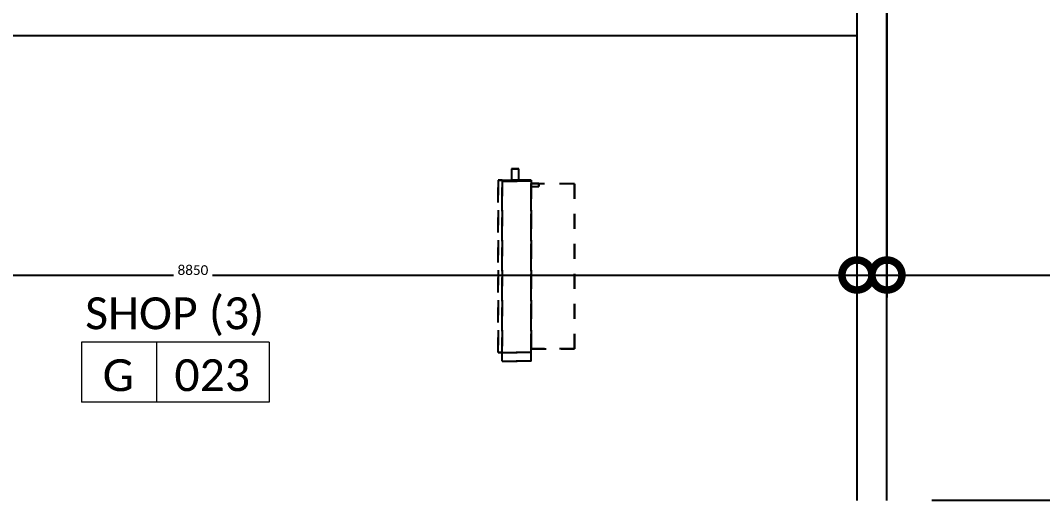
# Model space of a CAD drawing. Header units: metres. Extents: x 22.6 to 101.3, y 9.4 to 67.4.
# Drawn here: x 52.02 to 58.83, y 15.35 to 18.55 of the extents above; entities that cross this region are included whole.
import ezdxf

# ---------------------------------------------------------------- set-up
doc = ezdxf.new("R2010")
doc.units = ezdxf.units.M
doc.linetypes.add('ECG_Line-Ptrn-Dash-1', pattern=[2, 1, -1])
doc.linetypes.add('ECG_Line-Ptrn-Sold', pattern=[9144.001000000002, 9144.000000000002, -0.001])
doc.layers.add('00', color=252, linetype='Continuous')
doc.layers.add('HVAC', color=1, linetype='Continuous')
for name, color, linetype, lineweight in [('A-DIM', 7, 'Continuous', 5), ('A-TEXT', 7, 'ECG_Line-Ptrn-Sold', 13), ('M-EQPM', 1, 'Continuous', 25)]:
    doc.layers.add(name, color=color, linetype=linetype, lineweight=lineweight)
doc.styles.add('Calibri', font='calibri.ttf', dxfattribs={"height": 0.2126391096979332})
doc.dimstyles.new('ECG_Dimn-Detl-100', dxfattribs={"dimscale": 0.3048, "dimtxt": 0.25, "dimasz": 1.312335958005249, "dimexe": 0.4921259842519685, "dimexo": 0.0625, "dimgap": 0, "dimtad": 1, "dimdec": 0, "dimlfac": 1000, "dimzin": 0, "dimdsep": 46, "dimtxsty": 'Calibri', "dimblk1": 'DOTSMALL', "dimblk2": 'DOTSMALL', "dimsah": 1, "dimcen": 0.09, "dimdle": 0.4921259842519685, "dimazin": 0, "dimtfac": 1, "dimtdec": 4, "dimtix": 1, "dimtmove": 0, "dimatfit": 3, "dimfxl": 0.4921259842519685, "dimfxlon": 1, "dimtvp": 1, "dimtolj": 1, "dimtzin": 0, "dimarcsym": 2})
doc.dimstyles.new('ECG_Dimn-Detl-100_1', dxfattribs={"dimscale": 0.3048, "dimtxt": 0.25, "dimasz": 1.312335958005249, "dimexe": 0.4921259842519685, "dimexo": 0.0625, "dimgap": 0, "dimtad": 1, "dimdec": 0, "dimlfac": 1000, "dimzin": 0, "dimdsep": 46, "dimtxsty": 'Calibri', "dimblk1": 'DOTSMALL', "dimblk2": 'DOTSMALL', "dimsah": 1, "dimcen": 0.09, "dimdle": 0.4921259842519685, "dimazin": 0, "dimtfac": 1, "dimtdec": 4, "dimtix": 1, "dimtmove": 2, "dimatfit": 3, "dimfxl": 0.4921259842519685, "dimfxlon": 1, "dimtvp": 1, "dimtolj": 1, "dimtzin": 0, "dimarcsym": 2})

# ---------------------------------------------------------------- blocks, each defined once
blk = doc.blocks.new('ECG_G-Tag-Room - ECG_G-Tag-Room-Engl-1568319-GROUND FLOOR PLAN')
at = {"layer": 'A-TEXT'}
for p, q in [((-0.006249999999999996, 0), (-0.006249999999999996, -0.004)), ((0.00625, 0), (-0.006249999999999996, 0)), ((-0.001249999999999994, -0.004), (-0.001249999999999987, 0)), ((0.00625, 0), (0.00625, -0.004)), ((0.006250000000000001, -0.004), (-0.006249999999999996, -0.004))]:
    blk.add_line(p, q, dxfattribs=at)
blk = doc.blocks.new('_DotSmall')
at = {"color": 0, "linetype": 'ByBlock', "const_width": 0.5}
blk.add_lwpolyline([(-0.0625, 0, 1), (0.0625, 0, 1)], format="xyb", close=True, dxfattribs=at)
blk = doc.blocks.new('ECG_MECHEQ-Split Unit-Concealed-Horizontal-Plenum-2Pipe _4_ - CSU-06-2512748-GROUND FLOOR PLAN')
at = {"layer": 'M-EQPM', "linetype": 'ECG_Line-Ptrn-Dash-1'}
for p, q in [((727.4000000000481, 360.3625000003218), (-422.5999999999461, 360.3625000003218)), ((-422.5999999999461, 360.3625000003218), (-422.5999999999461, 334.9625000003218)), ((-422.5999999999461, 334.9625000003218), (-422.5999999999461, 360.3625000003218)), ((-422.5999999999461, 360.3625000003218), (727.4000000000481, 360.3625000003218)), ((-422.5999999999461, 360.3625000003218), (-422.5999999999461, 360.3625000003218)), ((727.4000000000481, 334.9625000003218), (727.4000000000481, 360.3625000003218)), ((727.4000000000481, 360.3625000003218), (727.4000000000481, 334.9625000003218)), ((727.4000000000481, 360.3625000003218), (727.4000000000481, 360.3625000003218)), ((720.2500000000542, 334.9625000003218), (-479.7499999999458, 334.9625000003218)), ((-479.7499999999458, 334.9625000003218), (-479.7499999999458, 141.2875000003116)), ((-479.7499999999458, 141.2875000003116), (-479.7499999999458, 334.9625000003218)), ((-479.7499999999458, 334.9625000003218), (720.2500000000542, 334.9625000003218)), ((-479.7499999999458, 334.9625000003218), (-479.7499999999458, 334.9625000003218)), ((-422.5999999999461, 334.9625000003218), (727.4000000000481, 334.9625000003218)), ((727.4000000000481, 334.9625000003218), (-422.5999999999461, 334.9625000003218)), ((-422.5999999999461, 334.9625000003218), (-422.5999999999461, 334.9625000003218)), ((727.4000000000481, 334.9625000003218), (-422.5999999999461, 334.9625000003218)), ((-422.5999999999461, 334.9625000003218), (-422.5999999999461, 141.2875000003116)), ((-422.5999999999461, 141.2875000003116), (-422.5999999999461, 334.9625000003218)), ((-422.5999999999461, 334.9625000003218), (727.4000000000481, 334.9625000003218)), ((-422.5999999999461, 334.9625000003218), (-422.5999999999461, 334.9625000003218)), ((720.2500000000542, 141.2875000003116), (720.2500000000542, 334.9625000003218)), ((720.2500000000542, 334.9625000003218), (720.2500000000542, 141.2875000003116)), ((720.2500000000542, 334.9625000003218), (720.2500000000542, 334.9625000003218)), ((727.4000000000481, 334.9625000003218), (727.4000000000481, 334.9625000003218)), ((727.4000000000481, 141.2875000003116), (727.4000000000481, 334.9625000003218)), ((727.4000000000481, 334.9625000003218), (727.4000000000481, 141.2875000003116)), ((727.4000000000481, 334.9625000003218), (727.4000000000481, 334.9625000003218)), ((803.4000000000482, 272.8247858994407), (727.4000000000481, 272.8247858994407)), ((727.4000000000481, 272.8247858994407), (727.4000000000481, 222.8247858994407)), ((727.4000000000481, 222.8247858994407), (727.4000000000481, 272.8247858994407)), ((803.4000000000482, 272.8247858994407), (803.4000000000482, 222.8247858994407)), ((803.4000000000482, 222.8247858994407), (803.4000000000482, 272.8247858994407)), ((727.4000000000481, 222.8247858994407), (803.4000000000482, 222.8247858994407)), ((-479.7499999999458, 141.2875000003116), (720.2500000000542, 141.2875000003116)), ((720.2500000000542, 141.2875000003116), (-479.7499999999458, 141.2875000003116)), ((-479.7499999999458, 141.2875000003116), (-479.7499999999458, 141.2875000003116)), ((-422.5999999999461, 141.2875000003116), (727.4000000000481, 141.2875000003116)), ((727.4000000000481, 141.2875000003116), (-422.5999999999461, 141.2875000003116)), ((-422.5999999999461, 141.2875000003116), (-422.5999999999461, 141.2875000003116)), ((-397.5999999999483, 141.2875000003188), (702.4000000000501, 141.2875000003188)), ((702.4000000000501, 141.2875000003188), (-397.5999999999483, 141.2875000003188)), ((-397.5999999999483, 141.2875000003188), (-397.5999999999483, 141.2875000003188)), ((-397.5999999999483, 141.2875000003188), (-397.5999999999483, -147.6374999996868)), ((-397.5999999999483, -147.6374999996868), (-397.5999999999483, 141.2875000003188)), ((685.3250000000542, 141.2875000003138), (685.3250000000542, 90.48750000031376)), ((685.3250000000542, 141.2875000003138), (704.3750000000541, 141.2875000003138)), ((704.3750000000541, 141.2875000003138), (685.3250000000542, 141.2875000003138)), ((702.4000000000501, 141.2875000003188), (702.4000000000501, 141.2875000003188)), ((702.4000000000501, -147.6374999996868), (702.4000000000501, 141.2875000003188)), ((702.4000000000501, -147.6374999996868), (702.4000000000501, 141.2875000003188)), ((704.3750000000541, 90.48750000031376), (704.3750000000541, 141.2875000003138)), ((720.2500000000542, 141.2875000003116), (720.2500000000542, 141.2875000003116)), ((727.4000000000481, 141.2875000003116), (727.4000000000481, 141.2875000003116)), ((685.3250000000542, 90.48750000031376), (704.3750000000541, 90.48750000031376)), ((704.3750000000541, 90.48750000031376), (685.3250000000542, 90.48750000031376)), ((-397.5999999999483, -147.6374999996868), (-397.5999999999483, -147.6374999996868)), ((-397.5999999999483, -147.6374999996868), (702.4000000000501, -147.6374999996868)), ((702.4000000000501, -147.6374999996868), (-397.5999999999483, -147.6374999996868)), ((702.4000000000501, -147.6374999996868), (702.4000000000501, -147.6374999996868))]:
    blk.add_line(p, q, dxfattribs=at)
blk = doc.blocks.new('A$C7b4cc595')
at = {"layer": 'M-EQPM', "linetype": 'ECG_Line-Ptrn-Dash-1', "rotation": 89.99999999999967}
blk.add_blockref('ECG_MECHEQ-Split Unit-Concealed-Horizontal-Plenum-2Pipe _4_ - CSU-06-2512748-GROUND FLOOR PLAN', (-32029.45985689854, -37891.65229801225), dxfattribs=at)

msp = doc.modelspace()

# ---------------------------------------------------------------- linework, layer by layer
at = {"layer": '00', "color": 252}
for p, q in [((57.7939306083977, 15.34732717912514), (57.7939306083977, 22.94732717912501)), ((48.74393060839771, 18.44732717912506), (57.59393060839775, 18.44732717912499)), ((57.59393060839768, 18.44732717912499), (57.59393060839768, 15.34732717912514)), ((59.0939306083977, 15.34732717912514), (58.0939306083977, 15.34732717912514))]:
    msp.add_line(p, q, dxfattribs=at)

# ---------------------------------------------------------------- block references
at = {"layer": '00', "color": 252, "xscale": 99.99999999999993, "yscale": 99.99999999999993, "zscale": 99.99999999999993}
msp.add_blockref('ECG_G-Tag-Room - ECG_G-Tag-Room-Engl-1568319-GROUND FLOOR PLAN', (53.05266215594632, 16.40405249520884), dxfattribs=at)
at = {"layer": 'HVAC', "xscale": 0.001, "yscale": 0.001, "zscale": 0.001}
msp.add_blockref('A$C7b4cc595', (87.59393060839783, 54.64732717912511), dxfattribs=at)

# ---------------------------------------------------------------- texts
at = {"layer": '00', "color": 252, "char_height": 0.212639109697933, "attachment_point": 2, "line_spacing_factor": 1.156427148766662, "style": 'Calibri'}
for s, insert, width in [('SHOP (3)', (53.04781413453308, 16.70167781032463), 1.448999999999999), ('\\fCalibri|b0|i0|c178|p34|;G', (52.67229563251441, 16.2891380735445), 0.2549999999999997), ('023', (53.29781413453308, 16.2891380735445), 0.6119999999999993)]:
    msp.add_mtext(s, dxfattribs=dict(at, insert=insert, width=width))

# ---------------------------------------------------------------- dimensions: what is measured, and where the dimension line sits
at = {"layer": 'A-DIM'}
msp.add_linear_dim(base=(57.5939306083977, 16.85052671835967), p1=(48.74393060839772, 17.00052671835967), p2=(57.5939306083977, 17.00052671835967), dimstyle='ECG_Dimn-Detl-100', override={"dimpost": '<>', "dimfxl": 8.84999999999998}, dxfattribs=at).render()
msp.add_linear_dim(base=(67.79393060839772, 16.85052671835967), p1=(57.7939306083977, 17.00052671835967), p2=(67.79393060839772, 17.00052671835967), location=(63.42628340490397, 17.00337363470707), dimstyle='ECG_Dimn-Detl-100_1', override={"dimpost": '<>', "dimfxl": 10.00000000000001}, dxfattribs=at).render()

doc.saveas('drawing.dxf')
